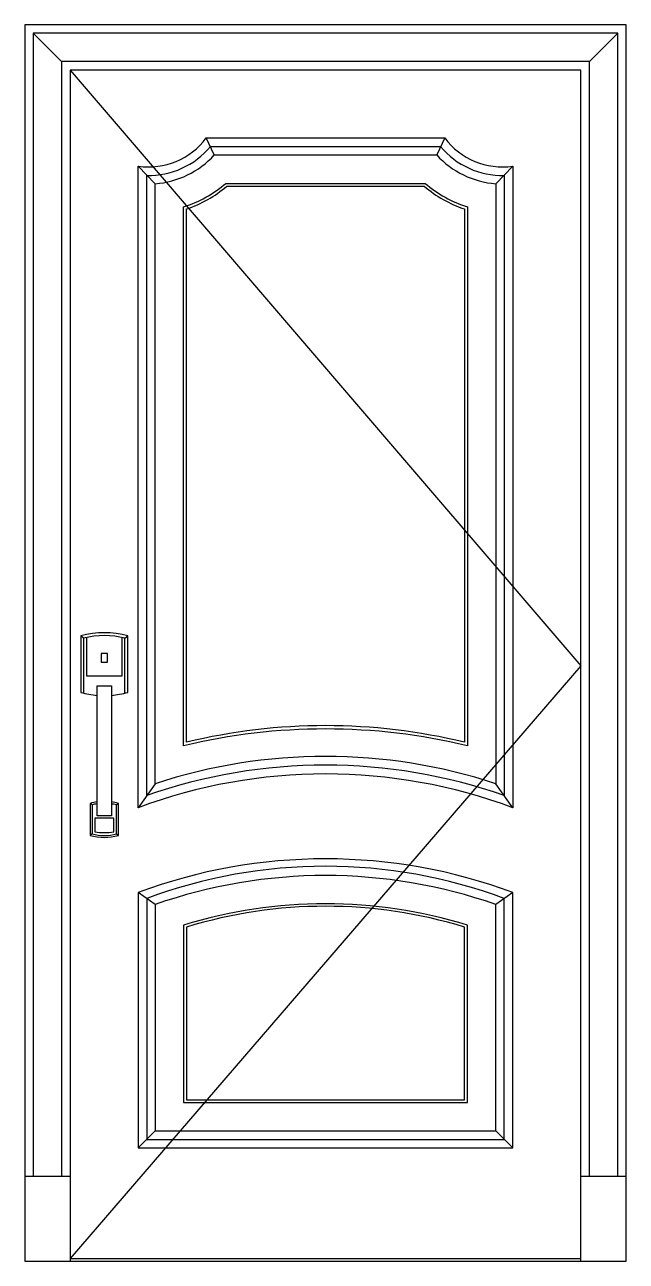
# Model space of a CAD drawing. Header units: metres. Extents: x 0 to 1060, y 0 to 2180.
import ezdxf

# ---------------------------------------------------------------- set-up
doc = ezdxf.new("R2010")
doc.units = ezdxf.units.M
for name, color, linetype in [('2', 2, 'Continuous'), ('3', 3, 'Continuous'), ('4', 4, 'Continuous'), ('7', 7, 'Continuous')]:
    doc.layers.add(name, color=color, linetype=linetype)

msp = doc.modelspace()

# ---------------------------------------------------------------- linework, layer by layer
at = {"layer": '2'}
msp.add_line((0, 0), (1060, 0), dxfattribs=at)
at = {"layer": '3'}
for p, q in [((65, 2115), (15, 2165)), ((995, 2115), (1045, 2165)), ((334.01, 1950.37), (320, 1980.37)), ((740, 1980.37), (725.99, 1950.37)), ((230, 1899.69), (200, 1930.37)), ((860, 1930.37), (830, 1899.69)), ((103.66, 1098.57), (98.69, 1102.39)), ((176.66, 1098.57), (181.64, 1102.39)), ((230, 841.99), (200, 799.68)), ((860, 799.68), (830, 841.99)), ((118.59, 804.63), (115.28, 807.19)), ((161.73, 804.63), (165.05, 807.19)), ((118.59, 753.34), (115.28, 750.78)), ((161.73, 753.34), (165.05, 750.78)), ((230, 629.06), (200, 650.08)), ((860, 650.08), (830, 629.06)), ((230, 229.74), (200, 199.74)), ((860, 199.74), (830, 229.74)), ((80, 5), (980, 5))]:
    msp.add_line(p, q, dxfattribs=at)
for points in [[(1045, 150), (1045, 2165), (15, 2165), (15, 150)], [(995, 150), (995, 2115), (65, 2115), (65, 150)], [(80, 2100), (980, 1050), (80, 5)], [(108.64, 1099.74), (108.64, 1032.27), (171.68, 1032.27), (171.68, 1099.74)]]:
    msp.add_lwpolyline(points, dxfattribs=at)
for points in [[(327.23, 1965.37), (732.77, 1965.37, 0.23), (845, 1914.2), (845, 821.08, 0.17), (215, 821.08), (215, 1914.2, 0.23)], [(354.2, 1900.37), (705.8, 1900.37, 0.1), (780, 1858.81), (780, 908.49, 0.12), (280, 908.49), (280, 1858.81, 0.1)], [(356.06, 1895.37), (703.94, 1895.37, 0.1), (775, 1855.18), (775, 914.89, 0.12), (285, 914.89), (285, 1855.18, 0.1)], [(156.75, 781.47), (123.57, 781.47), (123.57, 757.32, 0.1), (156.75, 757.32), (156.75, 781.47)], [(845, 639.64, 0.18), (215, 639.64), (215, 214.74), (845, 214.74)], [(780, 592.83, 0.15), (280, 592.83), (280, 279.74), (780, 279.74)], [(775, 589.12, 0.15), (285, 589.12), (285, 284.74), (775, 284.74)]]:
    msp.add_lwpolyline(points, format="xyb", close=True, dxfattribs=at)
for points in [[(176.66, 1001.55), (176.66, 1098.57, 0.12), (103.66, 1098.57), (103.66, 1001.55)], [(127.72, 806.41, 0.03), (118.59, 804.63), (118.59, 753.34, 0.12), (161.73, 753.34), (161.73, 804.63, 0.03), (152.6, 806.41)]]:
    msp.add_lwpolyline(points, format="xyb", dxfattribs=at)
at = {"layer": '4'}
msp.add_lwpolyline([(1060, 0), (1060, 2180), (0, 2180), (0, 0)], dxfattribs=at)
at = {"layer": '7'}
for p, q in [((0, 150), (80, 150)), ((980, 150), (1060, 150))]:
    msp.add_line(p, q, dxfattribs=at)
msp.add_lwpolyline([(980, 0), (980, 2100), (80, 2100), (80, 0)], dxfattribs=at)
for points in [[(320, 1980.37), (740, 1980.37, 0.27), (860, 1930.37), (860, 799.68, 0.18), (200, 799.68), (200, 1930.37, 0.27)], [(334.01, 1950.37), (725.99, 1950.37, 0.19), (830, 1899.69), (830, 841.99, 0.16), (230, 841.99), (230, 1899.69, 0.19)], [(830, 629.06, 0.17), (230, 629.06), (230, 229.74), (830, 229.74)]]:
    msp.add_lwpolyline(points, format="xyb", close=True, dxfattribs=at)
for points in [[(152.6, 997.67, 0.05), (181.64, 1002.86), (181.64, 1102.39, 0.14), (98.69, 1102.39), (98.69, 1002.86, 0.05), (127.72, 997.67, 0.05)], [(127.72, 809.76, 0.03), (115.28, 807.19), (115.28, 750.78, 0.14), (165.05, 750.78), (165.05, 807.19, 0.03), (152.6, 809.76)], [(860, 650.08, 0.18), (200, 650.08), (200, 199.74), (860, 199.74), (860, 650.08)]]:
    msp.add_lwpolyline(points, format="xyb", dxfattribs=at)
for points in [[(134.7, 1055.99), (145.63, 1055.99), (145.63, 1071.59), (134.7, 1071.59)], [(127.72, 785.41), (127.72, 1014.59), (152.6, 1014.59), (152.6, 785.41)]]:
    msp.add_lwpolyline(points, close=True, dxfattribs=at)

doc.saveas('drawing.dxf')
